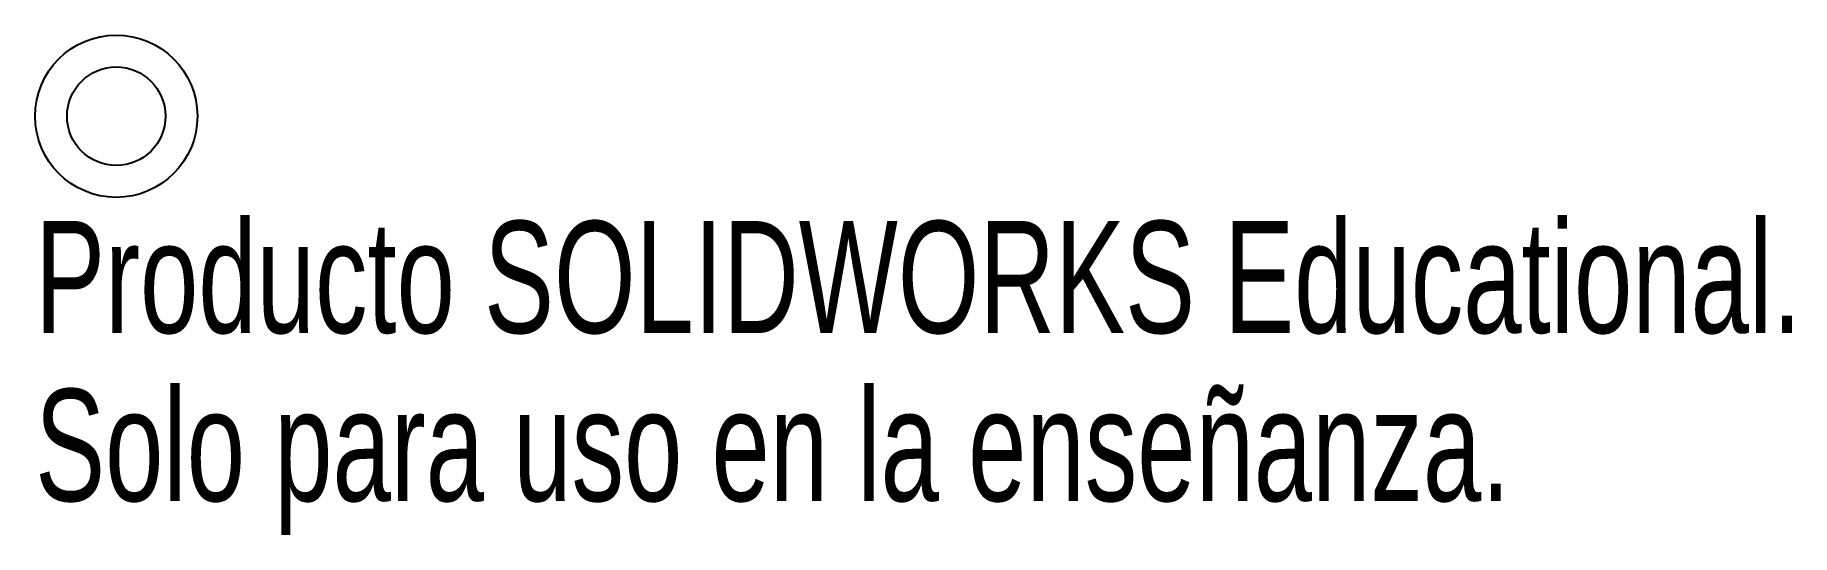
# Model space of a CAD drawing. Header units: millimetres. Extents: x -3.5 to 72.3, y -18.1 to 3.5.
import ezdxf

# ---------------------------------------------------------------- set-up
doc = ezdxf.new("R2010")
doc.units = ezdxf.units.MM
doc.styles.add('SLDTEXTSTYLE0', font='TXT', dxfattribs={"width": 0.7})

msp = doc.modelspace()

# ---------------------------------------------------------------- linework, layer by layer
at = {"color": 7, "linetype": 'Continuous', "lineweight": 25}
for radius in [3.5, 2.125]:
    msp.add_circle((0, 0), radius, dxfattribs=at)

# ---------------------------------------------------------------- texts
at = {"color": 7, "linetype": 'Continuous', "char_height": 4.83362, "attachment_point": 1, "style": 'SLDTEXTSTYLE0'}
for s, insert in [('Producto SOLIDWORKS Educational.', (-3.5, -4.52)), ('Solo para uso en la enseñanza.', (-3.5, -11.77))]:
    msp.add_mtext(s, dxfattribs=dict(at, insert=insert))

doc.saveas('drawing.dxf')
